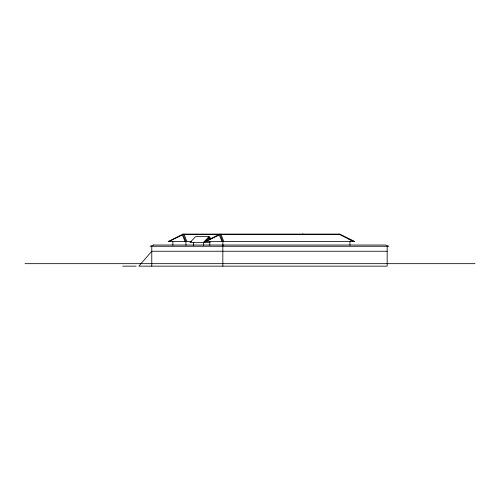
<?xml version="1.0" encoding="UTF-8"?>
<svg xmlns="http://www.w3.org/2000/svg" width="500" height="500" viewBox="0 0 500 500"><rect width="100%" height="100%" fill="white"/><g stroke="black" fill="none" stroke-linecap="round" stroke-linejoin="round"><path stroke-width="0.75" d="M302.656 234.35L302.844 233.85M222.544 246.275L223.113 245.031M203.344 242.544L209.013 236.581L211.131 238.75M203.631 242.544L204.662 241.494M204.356 242.544L209.013 237.825L210.619 239.4M222.775 241.55L219.969 234.094L205.056 241.55L354.694 241.55L339.781 234.094L183.031 234.094L168.119 241.55L191.513 241.55M168.844 241.55L182.319 234.975L185.113 241.55M205.781 241.55L219.256 234.975L222.05 241.55M184.231 234.6L220.125 234.6M221.163 234.6L339.775 234.6M209.013 236.581L195.637 236.581L189.975 242.544L210.194 242.544M209.013 237.825L208.287 237.825L209.894 239.4M387.181 251.244L151.775 251.244L138.837 266.15L387.181 266.15L387.181 246.275M25 263.669L475 263.669M122.638 266.15L136.1 266.15M348.575 238.919L353.969 241.55M338.769 234.094L353.681 241.55M220.975 234.094L223.781 241.55M184.044 234.094L186.85 241.55M183.031 234.094L185.837 241.55M349.95 241.55L349.95 245.281M222.875 241.55L222.875 245.281M222.831 246.275L222.831 266.15M209.794 241.55L209.794 245.281M203.469 242.544L203.469 245.525M193.606 242.544L193.606 245.525M185.938 241.55L185.938 245.281M172.862 241.55L172.862 245.281M151.775 246.275L151.775 266.15M153.506 245.031L150.044 246.275L388.913 246.275L385.444 245.031L153.506 245.031"/></g></svg>
